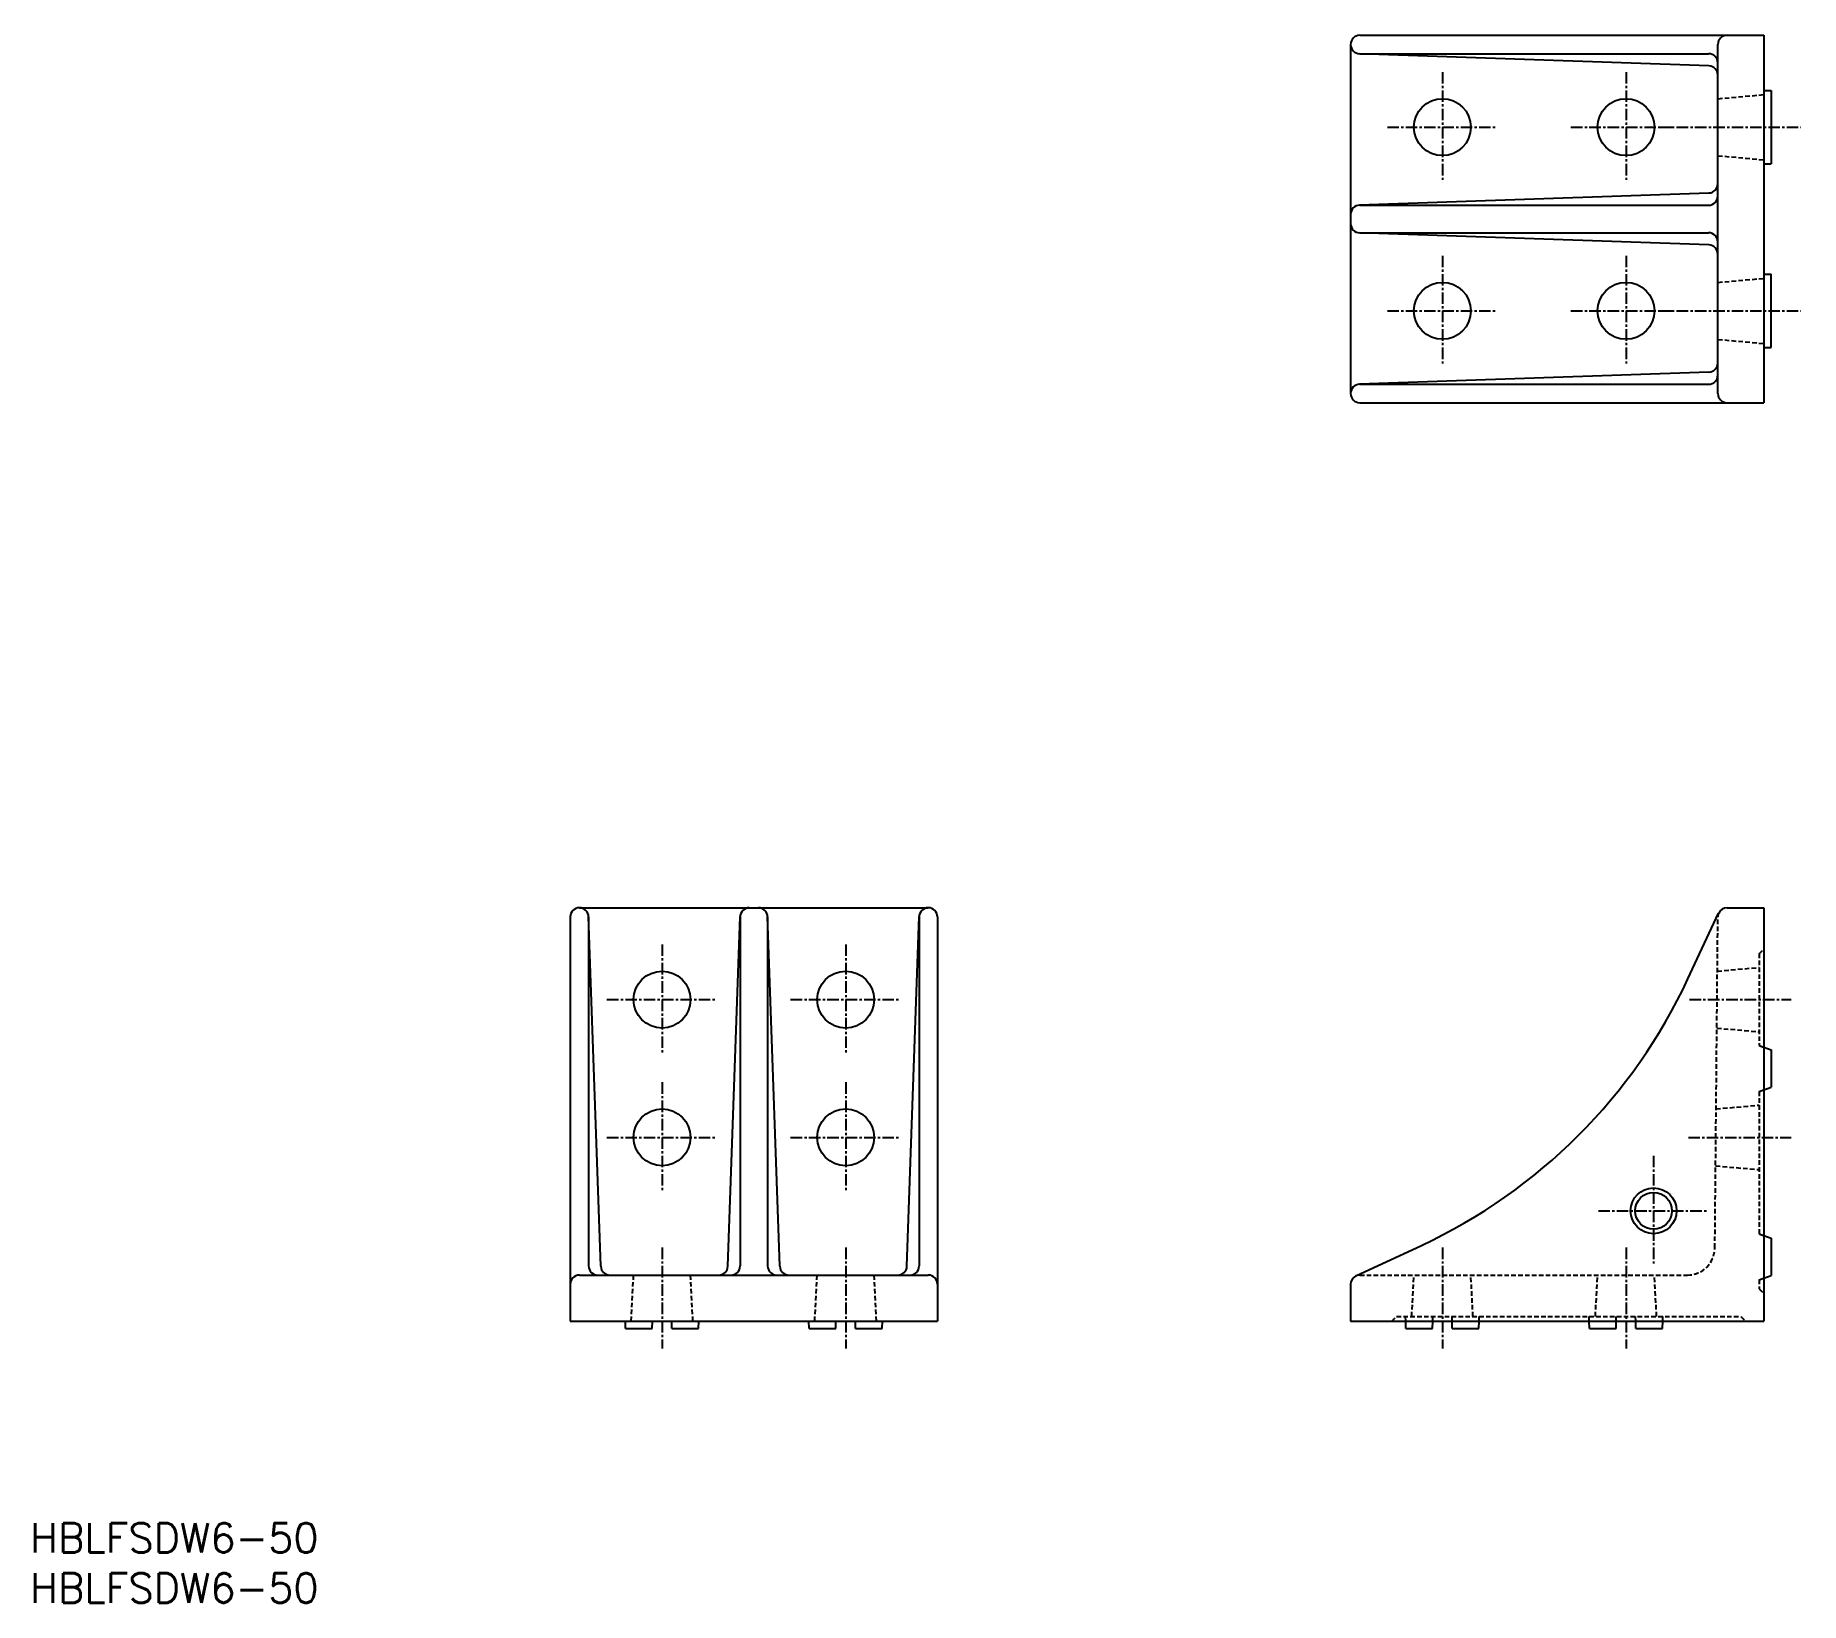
# Model space of a CAD drawing. Extents: x -55 to 137, y -29 to 142.
import ezdxf

# ---------------------------------------------------------------- set-up
doc = ezdxf.new("R2010")
doc.units = 0
doc.linetypes.add('CENTER', pattern=[2, 1.25, -0.25, 0.25, -0.25])
doc.linetypes.add('DASHED', pattern=[0.75, 0.5, -0.25])
doc.layers.get('0').update_dxf_attribs({"linetype": 'CONTINUOUS'})
doc.layers.add('CENTER', color=1, linetype='CENTER')
doc.styles.get("Standard").update_dxf_attribs({"font": 'txt.shx', "bigfont": 'bigfont.shx'})

msp = doc.modelspace()

# ---------------------------------------------------------------- linework, layer by layer
at = {"color": 7, "linetype": 'CONTINUOUS'}
for p, q in [((88.21, 141.11), (88.21, 122.11)), ((89.21, 142.11), (133.21, 142.11)), ((128.21, 103.11), (128.21, 141.11)), ((133.21, 142.11), (133.21, 122.11)), ((127.24, 138.78), (89.17, 140.11)), ((89.21, 140.11), (127.21, 140.11)), ((133.21, 136.11), (134.01, 136.1)), ((134.01, 136.1), (134.01, 128.12)), ((133.21, 128.11), (134.01, 128.12)), ((127.24, 124.94), (89.17, 123.61)), ((89.21, 123.61), (127.21, 123.61)), ((88.21, 122.11), (88.21, 103.11)), ((133.21, 122.11), (133.21, 102.11)), ((127.24, 119.28), (89.17, 120.61)), ((89.21, 120.61), (127.21, 120.61)), ((133.21, 116.11), (134.01, 116.1)), ((134.01, 108.12), (134.01, 116.1)), ((133.21, 108.11), (134.01, 108.12)), ((127.24, 105.44), (89.17, 104.11)), ((89.21, 104.11), (127.21, 104.11)), ((89.21, 102.11), (133.21, 102.11)), ((4.21, 47.11), (42.21, 47.11)), ((124.96, 39.38), (128.3, 46.53)), ((129.21, 47.11), (133.21, 47.11)), ((133.21, 47.11), (133.21, 2.11)), ((3.21, 46.11), (3.21, 2.11)), ((6.53, 8.08), (5.2, 46.15)), ((5.21, 46.11), (5.21, 8.11)), ((20.38, 8.08), (21.71, 46.15)), ((21.71, 46.11), (21.71, 8.11)), ((26.03, 8.08), (24.7, 46.15)), ((24.71, 46.11), (24.71, 8.11)), ((39.88, 8.08), (41.21, 46.15)), ((41.21, 46.11), (41.21, 8.11)), ((43.21, 46.11), (43.21, 2.11)), ((133.21, 31.93), (134.01, 31.64)), ((134.01, 31.64), (134.01, 27.58)), ((133.21, 27.29), (134.01, 27.58)), ((88.78, 7.02), (95.94, 10.35)), ((133.21, 11.43), (134.01, 11.14)), ((134.01, 11.14), (134.01, 7.08)), ((4.21, 7.11), (42.21, 7.11)), ((88.21, 6.11), (88.21, 2.11)), ((133.21, 6.79), (134.01, 7.08)), ((3.21, 2.11), (23.21, 2.11)), ((9.22, 1.31), (9.21, 2.11)), ((12.13, 1.31), (12.15, 2.11)), ((14.28, 1.31), (14.27, 2.11)), ((17.19, 1.31), (17.21, 2.11)), ((23.21, 2.11), (43.21, 2.11)), ((29.22, 1.31), (29.21, 2.11)), ((32.13, 1.31), (32.15, 2.11)), ((34.28, 1.31), (34.27, 2.11)), ((37.19, 1.31), (37.21, 2.11)), ((88.21, 2.11), (133.21, 2.11)), ((94.22, 1.31), (94.21, 2.11)), ((97.13, 1.31), (97.15, 2.11)), ((99.28, 1.31), (99.27, 2.11)), ((102.19, 1.31), (102.21, 2.11)), ((114.22, 1.31), (114.21, 2.11)), ((117.13, 1.31), (117.15, 2.11)), ((119.28, 1.31), (119.27, 2.11)), ((122.19, 1.31), (122.21, 2.11)), ((9.22, 1.31), (12.13, 1.31)), ((14.28, 1.31), (17.19, 1.31)), ((29.22, 1.31), (32.13, 1.31)), ((34.28, 1.31), (37.19, 1.31)), ((94.22, 1.31), (97.13, 1.31)), ((99.28, 1.31), (102.19, 1.31)), ((114.22, 1.31), (117.13, 1.31)), ((119.28, 1.31), (122.19, 1.31))]:
    msp.add_line(p, q, dxfattribs=at)
at = {"color": 3, "linetype": 'DASHED'}
for p, q in [((128.21, 135.21), (133.21, 135.65)), ((128.21, 129), (133.21, 128.56)), ((128.21, 115.21), (133.21, 115.65)), ((128.21, 109), (133.21, 108.56)), ((127.89, 10.08), (128.21, 46.12)), ((132.71, 42.11), (133.21, 42.61)), ((128.15, 40.21), (132.71, 40.61)), ((132.71, 42.11), (132.71, 32.11)), ((128.1, 34.01), (132.71, 33.61)), ((132.71, 32.11), (133.21, 31.93)), ((132.71, 27.11), (133.21, 27.29)), ((132.71, 27.11), (132.71, 11.61)), ((128.02, 25.21), (132.71, 25.62)), ((127.97, 19.01), (132.71, 18.6)), ((132.71, 11.61), (133.21, 11.43)), ((9.84, 2.11), (10.11, 7.11)), ((16.57, 2.11), (16.31, 7.11)), ((29.84, 2.11), (30.11, 7.11)), ((36.57, 2.11), (36.31, 7.11)), ((89.21, 7.11), (124.89, 7.11)), ((94.87, 2.61), (95.11, 7.11)), ((101.54, 2.61), (101.31, 7.11)), ((114.87, 2.61), (115.11, 7.11)), ((121.54, 2.61), (121.31, 7.11)), ((132.71, 6.61), (133.21, 6.79)), ((132.71, 6.61), (132.71, 5.61)), ((132.71, 5.61), (133.21, 5.11)), ((92.71, 2.11), (93.21, 2.61)), ((93.21, 2.61), (130.71, 2.61)), ((94.21, 2.11), (94.2, 2.61)), ((97.15, 2.11), (97.15, 2.61)), ((99.27, 2.11), (99.26, 2.61)), ((102.21, 2.11), (102.21, 2.61)), ((114.21, 2.11), (114.2, 2.61)), ((117.15, 2.11), (117.15, 2.61)), ((119.27, 2.11), (119.26, 2.61)), ((122.21, 2.11), (122.21, 2.61)), ((130.71, 2.61), (131.21, 2.11))]:
    msp.add_line(p, q, dxfattribs=at)
at = {"color": 7, "linetype": 'CONTINUOUS'}
for centre, radius in [((98.21, 132.11), 3.1), ((118.21, 132.11), 3.1), ((98.21, 112.11), 3.1), ((118.21, 112.11), 3.1), ((13.21, 37.11), 3.1), ((33.21, 37.11), 3.1), ((13.21, 22.11), 3.1), ((33.21, 22.11), 3.1), ((121.21, 14.11), 2)]:
    msp.add_circle(centre, radius, dxfattribs=at)
at = {"color": 3, "linetype": 'CONTINUOUS'}
msp.add_circle((121.21, 14.11), 2.5, dxfattribs=at)
at = {"color": 7, "linetype": 'CONTINUOUS'}
for centre, radius, start, end in [((89.21, 141.11), 1, 90, 270), ((129.21, 141.11), 1, 90, 180), ((127.21, 139.11), 1, 360, 90), ((127.21, 137.78), 1, 360, 88), ((127.21, 125.94), 1, 272, 360), ((89.21, 122.61), 1, 90, 180), ((127.21, 124.61), 1, 270, 0), ((89.21, 121.61), 1, 180, 270), ((127.21, 119.61), 1, 360, 90), ((127.21, 118.28), 1, 360, 88), ((127.21, 106.44), 1, 272, 360), ((89.21, 103.11), 1, 90, 270), ((127.21, 105.11), 1, 270, 0), ((129.21, 103.11), 1, 180, 270), ((4.21, 46.11), 1, 0, 180), ((22.71, 46.11), 1, 90, 180), ((23.71, 46.11), 1, 0, 90), ((42.21, 46.11), 1, 0, 180), ((129.21, 46.11), 1, 90, 155.0002), ((70.58, 64.73), 60, 295, 335), ((6.21, 8.11), 1, 180, 270), ((7.53, 8.11), 1, 182, 270), ((19.38, 8.11), 1, 270, 358), ((20.71, 8.11), 1, 270, 0), ((25.71, 8.11), 1, 180, 270), ((27.03, 8.11), 1, 182, 270), ((38.88, 8.11), 1, 270, 358), ((40.21, 8.11), 1, 270, 0), ((4.21, 6.11), 1, 90, 180), ((42.21, 6.11), 1, 0, 90), ((89.21, 6.11), 1, 115.0004, 180)]:
    msp.add_arc(centre, radius, start, end, dxfattribs=at)
at = {"color": 3, "linetype": 'DASHED'}
for centre, radius, start, end in [((129.21, 46.11), 1, 155.0002, 179.5), ((124.89, 10.11), 3, 270, 359.5), ((89.21, 6.11), 1, 90, 115.0004)]:
    msp.add_arc(centre, radius, start, end, dxfattribs=at)
at = {"layer": 'CENTER', "color": 1, "linetype": 'CENTER'}
for p, q in [((98.21, 138.11), (98.21, 126.11)), ((118.21, 138.11), (118.21, 126.11)), ((92.21, 132.11), (104.21, 132.11)), ((112.21, 132.11), (124.21, 132.11)), ((121.72, 132.11), (137.24, 132.11)), ((98.21, 118.11), (98.21, 106.11)), ((118.21, 118.11), (118.21, 106.11)), ((92.21, 112.11), (104.21, 112.11)), ((112.21, 112.11), (124.21, 112.11)), ((121.72, 112.11), (137.24, 112.11)), ((13.21, 43.11), (13.21, 31.11)), ((33.21, 43.11), (33.21, 31.11)), ((7.21, 37.11), (19.21, 37.11)), ((27.21, 37.11), (39.21, 37.11)), ((125.13, 37.11), (136.21, 37.11)), ((13.21, 28.11), (13.21, 16.11)), ((33.21, 28.11), (33.21, 16.11)), ((7.21, 22.11), (19.21, 22.11)), ((27.21, 22.11), (39.21, 22.11)), ((125, 22.11), (136.21, 22.11)), ((121.21, 20.11), (121.21, 8.11)), ((115.21, 14.11), (127.21, 14.11)), ((13.21, 10.11), (13.21, -0.89)), ((33.21, 10.11), (33.21, -0.89)), ((98.21, 10.11), (98.21, -0.89)), ((118.21, 10.11), (118.21, -0.89))]:
    msp.add_line(p, q, dxfattribs=at)

# ---------------------------------------------------------------- texts
at = {"color": 7, "linetype": 'CONTINUOUS'}
for p in [(-55.61, -23.1), (-55.61, -28.56)]:
    msp.add_text('HBLFSDW6-50', height=3.2, dxfattribs=at).set_placement(p)

doc.saveas('drawing.dxf')
